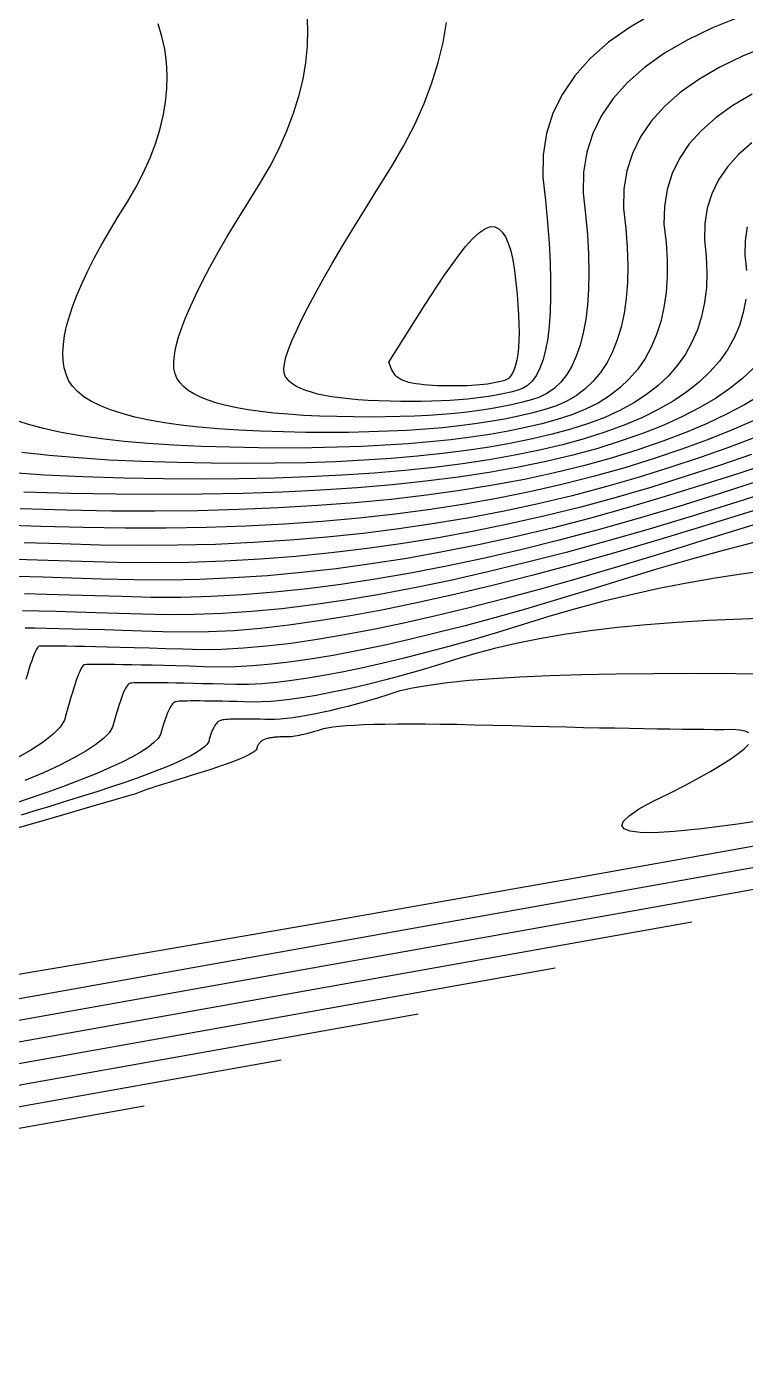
# Model space of a CAD drawing. Header units: inches. Extents: x 1412622.3 to 1412714.6, y 4931530.8 to 4931588.5.
# Drawn here: x 1412695.88 to 1412703.14, y 4931546.32 to 4931559.84 of the extents above; entities that cross this region are included whole.
import ezdxf

# ---------------------------------------------------------------- set-up
doc = ezdxf.new("R2010")
doc.units = ezdxf.units.IN
doc.header["$MEASUREMENT"] = 0

msp = doc.modelspace()

# ---------------------------------------------------------------- linework, layer by layer
for points in [[(1412703.094, 4931559.945), (1412702.808, 4931559.831), (1412702.55, 4931559.707), (1412702.32, 4931559.573), (1412702.119, 4931559.43), (1412701.946, 4931559.277), (1412701.801, 4931559.115), (1412701.684, 4931558.944), (1412701.596, 4931558.763), (1412701.535, 4931558.572), (1412701.503, 4931558.372), (1412701.5, 4931558.162), (1412701.524, 4931557.943), (1412701.542, 4931557.736), (1412701.552, 4931557.541), (1412701.556, 4931557.358), (1412701.553, 4931557.186), (1412701.542, 4931557.027), (1412701.525, 4931556.88), (1412701.5, 4931556.745), (1412701.469, 4931556.622), (1412701.43, 4931556.51), (1412701.385, 4931556.411), (1412701.333, 4931556.324), (1412701.273, 4931556.248), (1412701.207, 4931556.185), (1412701.133, 4931556.133), (1412701.053, 4931556.094), (1412700.965, 4931556.067), (1412700.873, 4931556.041), (1412700.775, 4931556.018), (1412700.671, 4931555.997), (1412700.562, 4931555.977), (1412700.448, 4931555.96), (1412700.328, 4931555.945), (1412700.203, 4931555.932), (1412700.073, 4931555.921), (1412699.937, 4931555.911), (1412699.796, 4931555.904), (1412699.649, 4931555.899), (1412699.497, 4931555.896), (1412699.34, 4931555.895), (1412699.177, 4931555.896), (1412699.009, 4931555.9), (1412698.836, 4931555.905), (1412698.672, 4931555.912), (1412698.518, 4931555.923), (1412698.374, 4931555.935), (1412698.239, 4931555.951), (1412698.114, 4931555.969), (1412697.998, 4931555.989), (1412697.893, 4931556.012), (1412697.796, 4931556.037), (1412697.71, 4931556.065), (1412697.633, 4931556.096), (1412697.566, 4931556.129), (1412697.508, 4931556.165), (1412697.46, 4931556.203), (1412697.422, 4931556.244), (1412697.393, 4931556.287), (1412697.375, 4931556.333), (1412697.364, 4931556.387), (1412697.362, 4931556.451), (1412697.369, 4931556.522), (1412697.384, 4931556.603), (1412697.408, 4931556.692), (1412697.44, 4931556.79), (1412697.48, 4931556.897), (1412697.53, 4931557.012), (1412697.587, 4931557.136), (1412697.654, 4931557.269), (1412697.728, 4931557.411), (1412697.812, 4931557.561), (1412697.903, 4931557.72), (1412698.004, 4931557.887), (1412698.113, 4931558.063), (1412698.23, 4931558.248), (1412698.335, 4931558.431), (1412698.427, 4931558.611), (1412698.506, 4931558.79), (1412698.573, 4931558.966), (1412698.627, 4931559.14), (1412698.669, 4931559.311), (1412698.698, 4931559.481), (1412698.714, 4931559.648), (1412698.718, 4931559.813), (1412698.709, 4931559.976)], [(1412702.221, 4931559.981), (1412701.974, 4931559.837), (1412701.757, 4931559.684), (1412701.571, 4931559.519), (1412701.415, 4931559.345), (1412701.29, 4931559.161), (1412701.194, 4931558.966), (1412701.13, 4931558.761), (1412701.095, 4931558.546), (1412701.091, 4931558.32), (1412701.118, 4931558.085), (1412701.139, 4931557.862), (1412701.155, 4931557.654), (1412701.166, 4931557.459), (1412701.171, 4931557.278), (1412701.171, 4931557.11), (1412701.166, 4931556.956), (1412701.156, 4931556.816), (1412701.141, 4931556.689), (1412701.12, 4931556.576), (1412701.094, 4931556.476), (1412701.063, 4931556.39), (1412701.027, 4931556.318), (1412700.985, 4931556.259), (1412700.938, 4931556.214), (1412700.886, 4931556.182), (1412700.829, 4931556.164), (1412700.768, 4931556.148), (1412700.704, 4931556.132), (1412700.636, 4931556.118), (1412700.565, 4931556.106), (1412700.49, 4931556.095), (1412700.412, 4931556.085), (1412700.33, 4931556.076), (1412700.244, 4931556.069), (1412700.155, 4931556.063), (1412700.063, 4931556.058), (1412699.967, 4931556.055), (1412699.867, 4931556.053), (1412699.764, 4931556.052), (1412699.658, 4931556.053), (1412699.548, 4931556.055), (1412699.434, 4931556.058), (1412699.327, 4931556.063), (1412699.226, 4931556.07), (1412699.131, 4931556.078), (1412699.043, 4931556.088), (1412698.961, 4931556.1), (1412698.885, 4931556.113), (1412698.816, 4931556.128), (1412698.753, 4931556.145), (1412698.696, 4931556.164), (1412698.646, 4931556.184), (1412698.602, 4931556.205), (1412698.564, 4931556.229), (1412698.533, 4931556.254), (1412698.508, 4931556.28), (1412698.489, 4931556.309), (1412698.476, 4931556.339), (1412698.473, 4931556.381), (1412698.48, 4931556.434), (1412698.496, 4931556.5), (1412698.521, 4931556.577), (1412698.556, 4931556.666), (1412698.601, 4931556.767), (1412698.654, 4931556.879), (1412698.718, 4931557.004), (1412698.79, 4931557.14), (1412698.872, 4931557.288), (1412698.964, 4931557.448), (1412699.065, 4931557.62), (1412699.176, 4931557.803), (1412699.296, 4931557.998), (1412699.425, 4931558.205), (1412699.564, 4931558.424), (1412699.688, 4931558.64), (1412699.797, 4931558.854), (1412699.891, 4931559.065), (1412699.97, 4931559.273), (1412700.034, 4931559.479), (1412700.083, 4931559.682), (1412700.118, 4931559.883)], [(1412703.382, 4931559.653), (1412703.118, 4931559.547), (1412702.879, 4931559.432), (1412702.667, 4931559.309), (1412702.48, 4931559.176), (1412702.32, 4931559.035), (1412702.186, 4931558.885), (1412702.078, 4931558.727), (1412701.997, 4931558.559), (1412701.941, 4931558.383), (1412701.911, 4931558.198), (1412701.908, 4931558.004), (1412701.931, 4931557.802), (1412701.945, 4931557.61), (1412701.95, 4931557.428), (1412701.946, 4931557.256), (1412701.934, 4931557.095), (1412701.913, 4931556.944), (1412701.883, 4931556.804), (1412701.844, 4931556.674), (1412701.797, 4931556.554), (1412701.741, 4931556.445), (1412701.676, 4931556.346), (1412701.602, 4931556.257), (1412701.519, 4931556.179), (1412701.428, 4931556.111), (1412701.328, 4931556.053), (1412701.219, 4931556.006), (1412701.102, 4931555.969), (1412700.977, 4931555.935), (1412700.845, 4931555.903), (1412700.706, 4931555.875), (1412700.559, 4931555.849), (1412700.406, 4931555.826), (1412700.245, 4931555.805), (1412700.077, 4931555.787), (1412699.901, 4931555.773), (1412699.719, 4931555.76), (1412699.529, 4931555.751), (1412699.332, 4931555.744), (1412699.128, 4931555.74), (1412698.916, 4931555.739), (1412698.697, 4931555.74), (1412698.471, 4931555.744), (1412698.238, 4931555.751), (1412698.018, 4931555.762), (1412697.811, 4931555.775), (1412697.616, 4931555.792), (1412697.435, 4931555.813), (1412697.267, 4931555.837), (1412697.112, 4931555.864), (1412696.969, 4931555.895), (1412696.84, 4931555.93), (1412696.724, 4931555.967), (1412696.62, 4931556.008), (1412696.53, 4931556.053), (1412696.452, 4931556.101), (1412696.388, 4931556.152), (1412696.337, 4931556.207), (1412696.298, 4931556.265), (1412696.273, 4931556.327), (1412696.255, 4931556.394), (1412696.244, 4931556.467), (1412696.242, 4931556.545), (1412696.247, 4931556.629), (1412696.259, 4931556.719), (1412696.279, 4931556.814), (1412696.307, 4931556.915), (1412696.342, 4931557.021), (1412696.384, 4931557.133), (1412696.435, 4931557.25), (1412696.493, 4931557.373), (1412696.558, 4931557.502), (1412696.631, 4931557.636), (1412696.712, 4931557.776), (1412696.8, 4931557.921), (1412696.896, 4931558.072), (1412696.982, 4931558.222), (1412697.057, 4931558.369), (1412697.122, 4931558.515), (1412697.176, 4931558.658), (1412697.221, 4931558.8), (1412697.254, 4931558.941), (1412697.278, 4931559.079), (1412697.291, 4931559.215), (1412697.294, 4931559.35), (1412697.287, 4931559.483), (1412697.27, 4931559.614), (1412697.242, 4931559.744), (1412697.203, 4931559.871)], [(1412703.208, 4931559.158), (1412703.013, 4931559.044), (1412702.842, 4931558.923), (1412702.695, 4931558.793), (1412702.572, 4931558.656), (1412702.473, 4931558.51), (1412702.398, 4931558.356), (1412702.347, 4931558.194), (1412702.32, 4931558.024), (1412702.316, 4931557.846), (1412702.337, 4931557.66), (1412702.348, 4931557.483), (1412702.347, 4931557.315), (1412702.337, 4931557.155), (1412702.315, 4931557.004), (1412702.283, 4931556.861), (1412702.241, 4931556.728), (1412702.188, 4931556.603), (1412702.125, 4931556.486), (1412702.051, 4931556.379), (1412701.966, 4931556.28), (1412701.871, 4931556.19), (1412701.766, 4931556.109), (1412701.65, 4931556.036), (1412701.523, 4931555.973), (1412701.386, 4931555.918), (1412701.238, 4931555.871), (1412701.081, 4931555.828), (1412700.916, 4931555.789), (1412700.741, 4931555.753), (1412700.557, 4931555.72), (1412700.364, 4931555.691), (1412700.161, 4931555.666), (1412699.95, 4931555.643), (1412699.73, 4931555.624), (1412699.5, 4931555.609), (1412699.262, 4931555.597), (1412699.014, 4931555.589), (1412698.758, 4931555.584), (1412698.492, 4931555.582), (1412698.217, 4931555.584), (1412697.933, 4931555.589), (1412697.64, 4931555.598), (1412697.364, 4931555.611), (1412697.103, 4931555.628), (1412696.859, 4931555.649), (1412696.631, 4931555.675), (1412696.42, 4931555.706), (1412696.225, 4931555.74), (1412696.046, 4931555.779), (1412695.884, 4931555.822), (1412695.737, 4931555.869)], [(1412703.204, 4931558.669), (1412703.07, 4931558.551), (1412702.958, 4931558.426), (1412702.867, 4931558.293), (1412702.799, 4931558.153), (1412702.752, 4931558.006), (1412702.728, 4931557.851), (1412702.725, 4931557.689), (1412702.744, 4931557.519), (1412702.75, 4931557.357), (1412702.745, 4931557.201), (1412702.727, 4931557.053), (1412702.697, 4931556.912), (1412702.654, 4931556.778), (1412702.599, 4931556.651), (1412702.532, 4931556.531), (1412702.453, 4931556.419), (1412702.361, 4931556.313), (1412702.257, 4931556.215), (1412702.141, 4931556.124), (1412702.012, 4931556.039), (1412701.871, 4931555.962), (1412701.718, 4931555.892), (1412701.552, 4931555.829), (1412701.375, 4931555.774), (1412701.186, 4931555.722), (1412700.986, 4931555.674), (1412700.775, 4931555.631), (1412700.554, 4931555.592), (1412700.321, 4931555.557), (1412700.078, 4931555.526), (1412699.824, 4931555.499), (1412699.558, 4931555.476), (1412699.282, 4931555.458), (1412698.995, 4931555.443), (1412698.697, 4931555.433), (1412698.388, 4931555.427), (1412698.068, 4931555.425), (1412697.737, 4931555.427), (1412697.395, 4931555.434), (1412697.042, 4931555.444), (1412696.709, 4931555.46), (1412696.396, 4931555.481), (1412696.102, 4931555.507), (1412695.828, 4931555.538)], [(1412699.534, 4931556.451), (1412699.904, 4931557.034), (1412700.088, 4931557.315), (1412700.208, 4931557.486), (1412700.307, 4931557.615), (1412700.383, 4931557.699), (1412700.452, 4931557.762), (1412700.512, 4931557.802), (1412700.563, 4931557.821), (1412700.607, 4931557.817), (1412700.646, 4931557.798), (1412700.682, 4931557.765), (1412700.715, 4931557.717), (1412700.743, 4931557.654), (1412700.768, 4931557.576), (1412700.789, 4931557.483), (1412700.807, 4931557.375), (1412700.82, 4931557.253), (1412700.832, 4931557.138), (1412700.84, 4931557.029), (1412700.846, 4931556.928), (1412700.85, 4931556.834), (1412700.851, 4931556.747), (1412700.849, 4931556.668), (1412700.845, 4931556.595), (1412700.838, 4931556.53), (1412700.829, 4931556.471), (1412700.817, 4931556.42), (1412700.803, 4931556.376), (1412700.786, 4931556.339), (1412700.766, 4931556.309), (1412700.744, 4931556.286), (1412700.72, 4931556.271), (1412700.693, 4931556.262), (1412700.664, 4931556.254), (1412700.633, 4931556.247), (1412700.601, 4931556.24), (1412700.568, 4931556.234), (1412700.532, 4931556.229), (1412700.495, 4931556.224), (1412700.456, 4931556.22), (1412700.416, 4931556.217), (1412700.374, 4931556.214), (1412700.33, 4931556.212), (1412700.284, 4931556.21), (1412700.237, 4931556.209), (1412700.188, 4931556.209), (1412700.138, 4931556.209), (1412700.086, 4931556.21), (1412700.032, 4931556.212), (1412699.981, 4931556.214), (1412699.933, 4931556.217), (1412699.888, 4931556.221), (1412699.847, 4931556.226), (1412699.808, 4931556.232), (1412699.772, 4931556.238), (1412699.739, 4931556.245), (1412699.709, 4931556.253), (1412699.682, 4931556.263), (1412699.657, 4931556.274), (1412699.635, 4931556.287), (1412699.616, 4931556.301), (1412699.598, 4931556.32), (1412699.582, 4931556.344), (1412699.564, 4931556.379), (1412699.534, 4931556.451)], [(1412703.158, 4931557.817), (1412703.136, 4931557.677), (1412703.133, 4931557.531), (1412703.15, 4931557.378)], [(1412703.142, 4931557.088), (1412703.117, 4931556.952), (1412703.078, 4931556.821), (1412703.025, 4931556.695), (1412702.958, 4931556.575), (1412702.876, 4931556.46), (1412702.781, 4931556.351), (1412702.671, 4931556.248), (1412702.548, 4931556.15), (1412702.41, 4931556.057), (1412702.258, 4931555.97), (1412702.093, 4931555.888), (1412701.913, 4931555.812), (1412701.719, 4931555.741), (1412701.511, 4931555.676), (1412701.29, 4931555.615), (1412701.057, 4931555.56), (1412700.81, 4931555.509), (1412700.551, 4931555.463), (1412700.279, 4931555.422), (1412699.995, 4931555.386), (1412699.697, 4931555.355), (1412699.387, 4931555.328), (1412699.064, 4931555.307), (1412698.728, 4931555.29), (1412698.379, 4931555.278), (1412698.018, 4931555.271), (1412697.644, 4931555.268), (1412697.257, 4931555.271), (1412696.857, 4931555.278), (1412696.444, 4931555.291), (1412696.055, 4931555.309), (1412695.688, 4931555.333)], [(1412703.22, 4931556.389), (1412703.109, 4931556.284), (1412702.982, 4931556.182), (1412702.838, 4931556.084), (1412702.68, 4931555.99), (1412702.505, 4931555.9), (1412702.314, 4931555.814), (1412702.108, 4931555.731), (1412701.885, 4931555.653), (1412701.647, 4931555.578), (1412701.395, 4931555.509), (1412701.127, 4931555.445), (1412700.845, 4931555.387), (1412700.548, 4931555.335), (1412700.237, 4931555.288), (1412699.911, 4931555.246), (1412699.571, 4931555.211), (1412699.215, 4931555.18), (1412698.846, 4931555.155), (1412698.461, 4931555.136), (1412698.062, 4931555.122), (1412697.648, 4931555.114), (1412697.22, 4931555.112), (1412696.777, 4931555.115), (1412696.319, 4931555.123), (1412695.847, 4931555.137)], [(1412703.292, 4931556.116), (1412703.129, 4931556.019), (1412702.949, 4931555.924), (1412702.751, 4931555.83), (1412702.536, 4931555.74), (1412702.303, 4931555.651), (1412702.052, 4931555.565), (1412701.784, 4931555.48), (1412701.503, 4931555.402), (1412701.21, 4931555.331), (1412700.905, 4931555.265), (1412700.587, 4931555.205), (1412700.257, 4931555.152), (1412699.915, 4931555.104), (1412699.56, 4931555.063), (1412699.193, 4931555.028), (1412698.813, 4931554.999), (1412698.422, 4931554.976), (1412698.017, 4931554.959), (1412697.601, 4931554.948), (1412697.172, 4931554.944), (1412696.731, 4931554.945), (1412696.277, 4931554.953), (1412695.811, 4931554.967)], [(1412703.218, 4931555.857), (1412702.997, 4931555.761), (1412702.757, 4931555.665), (1412702.497, 4931555.571), (1412702.218, 4931555.476), (1412701.92, 4931555.383), (1412701.613, 4931555.296), (1412701.298, 4931555.216), (1412700.975, 4931555.142), (1412700.644, 4931555.075), (1412700.304, 4931555.014), (1412699.955, 4931554.961), (1412699.599, 4931554.914), (1412699.234, 4931554.873), (1412698.861, 4931554.84), (1412698.48, 4931554.812), (1412698.09, 4931554.792), (1412697.692, 4931554.778), (1412697.286, 4931554.771), (1412696.871, 4931554.771), (1412696.448, 4931554.777), (1412696.017, 4931554.789), (1412695.613, 4931554.801)], [(1412703.244, 4931555.691), (1412702.979, 4931555.591), (1412702.692, 4931555.49), (1412702.385, 4931555.388), (1412702.056, 4931555.285), (1412701.724, 4931555.189), (1412701.387, 4931555.1), (1412701.045, 4931555.019), (1412700.7, 4931554.945), (1412700.35, 4931554.877), (1412699.996, 4931554.817), (1412699.638, 4931554.765), (1412699.275, 4931554.719), (1412698.909, 4931554.68), (1412698.538, 4931554.649), (1412698.163, 4931554.625), (1412697.783, 4931554.608), (1412697.399, 4931554.598), (1412697.012, 4931554.596), (1412696.619, 4931554.6), (1412696.223, 4931554.612), (1412695.851, 4931554.623)], [(1412703.2, 4931555.517), (1412702.887, 4931555.41), (1412702.551, 4931555.3), (1412702.193, 4931555.187), (1412701.834, 4931555.083), (1412701.475, 4931554.985), (1412701.116, 4931554.896), (1412700.756, 4931554.814), (1412700.397, 4931554.74), (1412700.037, 4931554.674), (1412699.677, 4931554.615), (1412699.317, 4931554.565), (1412698.956, 4931554.521), (1412698.596, 4931554.486), (1412698.235, 4931554.458), (1412697.874, 4931554.438), (1412697.513, 4931554.426), (1412697.152, 4931554.421), (1412696.791, 4931554.424), (1412696.429, 4931554.435), (1412696.09, 4931554.445), (1412695.773, 4931554.454)], [(1412703.422, 4931555.443), (1412703.082, 4931555.329), (1412702.718, 4931555.212), (1412702.329, 4931555.09), (1412701.944, 4931554.976), (1412701.563, 4931554.87), (1412701.186, 4931554.773), (1412700.813, 4931554.684), (1412700.443, 4931554.603), (1412700.078, 4931554.531), (1412699.716, 4931554.466), (1412699.358, 4931554.41), (1412699.004, 4931554.362), (1412698.654, 4931554.323), (1412698.308, 4931554.291), (1412697.965, 4931554.268), (1412697.627, 4931554.253), (1412697.292, 4931554.246), (1412696.962, 4931554.248), (1412696.635, 4931554.257), (1412696.328, 4931554.266), (1412696.042, 4931554.275), (1412695.775, 4931554.282)], [(1412703.472, 4931555.168), (1412703.051, 4931555.035), (1412702.602, 4931554.894), (1412702.165, 4931554.763), (1412701.74, 4931554.64), (1412701.327, 4931554.527), (1412700.925, 4931554.424), (1412700.536, 4931554.329), (1412700.159, 4931554.244), (1412699.794, 4931554.168), (1412699.441, 4931554.101), (1412699.099, 4931554.044), (1412698.77, 4931553.996), (1412698.453, 4931553.957), (1412698.148, 4931553.928), (1412697.854, 4931553.908), (1412697.573, 4931553.897), (1412697.304, 4931553.895), (1412697.047, 4931553.903), (1412696.805, 4931553.91), (1412696.579, 4931553.916), (1412696.369, 4931553.922), (1412696.175, 4931553.928), (1412695.997, 4931553.932), (1412695.834, 4931553.937)], [(1412703.277, 4931555.249), (1412702.885, 4931555.123), (1412702.466, 4931554.992), (1412702.055, 4931554.869), (1412701.651, 4931554.755), (1412701.256, 4931554.65), (1412700.869, 4931554.554), (1412700.49, 4931554.466), (1412700.118, 4931554.387), (1412699.755, 4931554.317), (1412699.399, 4931554.256), (1412699.052, 4931554.203), (1412698.712, 4931554.159), (1412698.38, 4931554.124), (1412698.057, 4931554.098), (1412697.741, 4931554.08), (1412697.433, 4931554.071), (1412697.133, 4931554.071), (1412696.841, 4931554.08), (1412696.567, 4931554.088), (1412696.31, 4931554.095), (1412696.072, 4931554.102), (1412695.852, 4931554.108)], [(1412703.218, 4931554.947), (1412702.738, 4931554.797), (1412702.275, 4931554.656), (1412701.828, 4931554.525), (1412701.397, 4931554.404), (1412700.982, 4931554.293), (1412700.583, 4931554.192), (1412700.2, 4931554.101), (1412699.833, 4931554.019), (1412699.482, 4931553.947), (1412699.147, 4931553.885), (1412698.828, 4931553.833), (1412698.526, 4931553.79), (1412698.239, 4931553.758), (1412697.968, 4931553.735), (1412697.714, 4931553.722), (1412697.475, 4931553.719), (1412697.252, 4931553.725), (1412697.043, 4931553.731), (1412696.848, 4931553.737), (1412696.666, 4931553.742), (1412696.498, 4931553.747), (1412696.343, 4931553.751), (1412696.202, 4931553.754), (1412696.074, 4931553.757), (1412695.96, 4931553.76), (1412695.859, 4931553.762)], [(1412703.478, 4931554.883), (1412703.093, 4931554.766), (1412702.687, 4931554.64), (1412702.26, 4931554.506), (1412701.847, 4931554.381), (1412701.45, 4931554.264), (1412701.068, 4931554.156), (1412700.7, 4931554.057), (1412700.348, 4931553.967), (1412700.01, 4931553.885), (1412699.687, 4931553.812), (1412699.38, 4931553.748), (1412699.087, 4931553.692), (1412698.81, 4931553.645), (1412698.547, 4931553.607), (1412698.299, 4931553.578), (1412698.067, 4931553.557), (1412697.849, 4931553.545), (1412697.646, 4931553.542), (1412697.458, 4931553.548), (1412697.282, 4931553.553), (1412697.117, 4931553.558), (1412696.963, 4931553.562), (1412696.821, 4931553.566), (1412696.689, 4931553.569), (1412696.57, 4931553.572), (1412696.461, 4931553.574), (1412696.364, 4931553.576), (1412696.278, 4931553.578), (1412696.204, 4931553.579), (1412696.141, 4931553.579), (1412696.089, 4931553.579), (1412696.049, 4931553.579), (1412696.02, 4931553.578), (1412696.002, 4931553.577), (1412695.995, 4931553.575), (1412695.988, 4931553.569), (1412695.98, 4931553.558), (1412695.971, 4931553.542), (1412695.961, 4931553.521), (1412695.95, 4931553.496), (1412695.938, 4931553.465), (1412695.926, 4931553.431), (1412695.912, 4931553.391), (1412695.898, 4931553.346), (1412695.883, 4931553.297), (1412695.867, 4931553.243)], [(1412703.224, 4931554.626), (1412702.913, 4931554.545), (1412702.593, 4931554.457), (1412702.264, 4931554.363), (1412701.925, 4931554.26), (1412701.577, 4931554.151), (1412701.241, 4931554.049), (1412700.917, 4931553.954), (1412700.605, 4931553.866), (1412700.306, 4931553.785), (1412700.018, 4931553.712), (1412699.743, 4931553.645), (1412699.48, 4931553.586), (1412699.23, 4931553.533), (1412698.991, 4931553.488), (1412698.765, 4931553.45), (1412698.551, 4931553.419), (1412698.349, 4931553.395), (1412698.16, 4931553.378), (1412697.982, 4931553.368), (1412697.817, 4931553.366), (1412697.664, 4931553.37), (1412697.52, 4931553.375), (1412697.385, 4931553.378), (1412697.26, 4931553.382), (1412697.143, 4931553.385), (1412697.036, 4931553.387), (1412696.938, 4931553.389), (1412696.848, 4931553.391), (1412696.768, 4931553.392), (1412696.697, 4931553.393), (1412696.635, 4931553.394), (1412696.583, 4931553.394), (1412696.539, 4931553.394), (1412696.505, 4931553.393), (1412696.479, 4931553.392), (1412696.463, 4931553.39), (1412696.456, 4931553.389), (1412696.448, 4931553.383), (1412696.44, 4931553.373), (1412696.431, 4931553.36), (1412696.421, 4931553.342), (1412696.411, 4931553.321), (1412696.4, 4931553.296), (1412696.389, 4931553.267), (1412696.377, 4931553.234), (1412696.364, 4931553.197), (1412696.351, 4931553.156), (1412696.337, 4931553.111), (1412696.322, 4931553.063), (1412696.307, 4931553.011), (1412696.292, 4931552.954), (1412696.275, 4931552.894), (1412696.258, 4931552.83), (1412696.214, 4931552.761), (1412696.142, 4931552.688), (1412696.043, 4931552.609), (1412695.916, 4931552.526), (1412695.761, 4931552.438)], [(1412703.409, 4931554.348), (1412703.119, 4931554.309), (1412702.832, 4931554.266), (1412702.547, 4931554.216), (1412702.265, 4931554.161), (1412701.985, 4931554.099), (1412701.708, 4931554.032), (1412701.434, 4931553.959), (1412701.162, 4931553.881), (1412700.893, 4931553.796), (1412700.634, 4931553.717), (1412700.383, 4931553.644), (1412700.143, 4931553.576), (1412699.911, 4931553.514), (1412699.689, 4931553.457), (1412699.477, 4931553.405), (1412699.274, 4931553.359), (1412699.08, 4931553.319), (1412698.896, 4931553.284), (1412698.721, 4931553.254), (1412698.555, 4931553.23), (1412698.4, 4931553.212), (1412698.253, 4931553.199), (1412698.116, 4931553.192), (1412697.988, 4931553.19), (1412697.87, 4931553.193), (1412697.759, 4931553.196), (1412697.654, 4931553.199), (1412697.557, 4931553.201), (1412697.466, 4931553.204), (1412697.382, 4931553.205), (1412697.305, 4931553.207), (1412697.236, 4931553.208), (1412697.172, 4931553.209), (1412697.116, 4931553.209), (1412697.067, 4931553.209), (1412697.025, 4931553.209), (1412696.989, 4931553.208), (1412696.961, 4931553.207), (1412696.939, 4931553.206), (1412696.924, 4931553.204), (1412696.916, 4931553.202), (1412696.908, 4931553.197), (1412696.899, 4931553.189), (1412696.891, 4931553.177), (1412696.881, 4931553.163), (1412696.872, 4931553.146), (1412696.862, 4931553.126), (1412696.851, 4931553.103), (1412696.841, 4931553.076), (1412696.83, 4931553.047), (1412696.819, 4931553.015), (1412696.807, 4931552.98), (1412696.795, 4931552.941), (1412696.783, 4931552.9), (1412696.77, 4931552.855), (1412696.757, 4931552.808), (1412696.744, 4931552.758), (1412696.709, 4931552.703), (1412696.652, 4931552.646), (1412696.574, 4931552.584), (1412696.474, 4931552.518), (1412696.353, 4931552.449), (1412696.21, 4931552.376), (1412696.045, 4931552.299), (1412695.858, 4931552.219)], [(1412703.454, 4931553.864), (1412703.103, 4931553.853), (1412702.767, 4931553.838), (1412702.446, 4931553.818), (1412702.139, 4931553.794), (1412701.847, 4931553.766), (1412701.569, 4931553.733), (1412701.306, 4931553.695), (1412701.057, 4931553.653), (1412700.824, 4931553.607), (1412700.604, 4931553.556), (1412700.4, 4931553.501), (1412700.21, 4931553.442), (1412700.027, 4931553.386), (1412699.85, 4931553.334), (1412699.68, 4931553.286), (1412699.517, 4931553.242), (1412699.36, 4931553.202), (1412699.21, 4931553.165), (1412699.067, 4931553.133), (1412698.93, 4931553.105), (1412698.8, 4931553.08), (1412698.676, 4931553.059), (1412698.56, 4931553.042), (1412698.45, 4931553.029), (1412698.346, 4931553.02), (1412698.249, 4931553.015), (1412698.159, 4931553.013), (1412698.076, 4931553.016), (1412697.997, 4931553.018), (1412697.923, 4931553.02), (1412697.854, 4931553.021), (1412697.789, 4931553.023), (1412697.729, 4931553.024), (1412697.673, 4931553.024), (1412697.623, 4931553.025), (1412697.577, 4931553.025), (1412697.535, 4931553.025), (1412697.499, 4931553.024), (1412697.467, 4931553.023), (1412697.439, 4931553.022), (1412697.417, 4931553.021), (1412697.399, 4931553.019), (1412697.385, 4931553.017), (1412697.377, 4931553.015), (1412697.368, 4931553.011), (1412697.359, 4931553.004), (1412697.35, 4931552.995), (1412697.341, 4931552.984), (1412697.332, 4931552.971), (1412697.323, 4931552.956), (1412697.314, 4931552.939), (1412697.305, 4931552.919), (1412697.296, 4931552.898), (1412697.287, 4931552.874), (1412697.277, 4931552.848), (1412697.268, 4931552.82), (1412697.258, 4931552.789), (1412697.249, 4931552.757), (1412697.239, 4931552.722), (1412697.229, 4931552.685), (1412697.204, 4931552.646), (1412697.162, 4931552.603), (1412697.105, 4931552.558), (1412697.032, 4931552.511), (1412696.944, 4931552.46), (1412696.839, 4931552.407), (1412696.719, 4931552.351), (1412696.583, 4931552.292), (1412696.431, 4931552.231), (1412696.264, 4931552.167), (1412696.08, 4931552.1), (1412695.881, 4931552.03), (1412695.666, 4931551.957)], [(1412703.501, 4931553.294), (1412703.044, 4931553.299), (1412702.613, 4931553.302), (1412702.21, 4931553.3), (1412701.833, 4931553.296), (1412701.482, 4931553.289), (1412701.159, 4931553.279), (1412700.861, 4931553.266), (1412700.591, 4931553.249), (1412700.347, 4931553.23), (1412700.13, 4931553.207), (1412699.939, 4931553.182), (1412699.775, 4931553.153), (1412699.637, 4931553.122), (1412699.527, 4931553.087), (1412699.42, 4931553.054), (1412699.317, 4931553.024), (1412699.218, 4931552.996), (1412699.122, 4931552.97), (1412699.031, 4931552.947), (1412698.943, 4931552.926), (1412698.86, 4931552.907), (1412698.78, 4931552.89), (1412698.704, 4931552.876), (1412698.632, 4931552.864), (1412698.564, 4931552.854), (1412698.5, 4931552.846), (1412698.439, 4931552.841), (1412698.383, 4931552.838), (1412698.33, 4931552.837), (1412698.282, 4931552.838), (1412698.236, 4931552.84), (1412698.192, 4931552.84), (1412698.15, 4931552.841), (1412698.112, 4931552.842), (1412698.075, 4931552.842), (1412698.041, 4931552.842), (1412698.01, 4931552.842), (1412697.981, 4931552.841), (1412697.954, 4931552.84), (1412697.93, 4931552.839), (1412697.908, 4931552.838), (1412697.889, 4931552.837), (1412697.872, 4931552.835), (1412697.858, 4931552.833), (1412697.846, 4931552.831), (1412697.837, 4931552.828), (1412697.828, 4931552.825), (1412697.819, 4931552.82), (1412697.81, 4931552.813), (1412697.802, 4931552.806), (1412697.793, 4931552.797), (1412697.785, 4931552.786), (1412697.777, 4931552.775), (1412697.769, 4931552.762), (1412697.762, 4931552.748), (1412697.754, 4931552.733), (1412697.747, 4931552.716), (1412697.74, 4931552.698), (1412697.734, 4931552.679), (1412697.727, 4931552.658), (1412697.721, 4931552.636), (1412697.715, 4931552.613), (1412697.699, 4931552.588), (1412697.673, 4931552.561), (1412697.637, 4931552.533), (1412697.591, 4931552.503), (1412697.535, 4931552.471), (1412697.469, 4931552.438), (1412697.394, 4931552.402), (1412697.308, 4931552.365), (1412697.212, 4931552.327), (1412697.107, 4931552.286), (1412696.991, 4931552.244), (1412696.866, 4931552.2), (1412696.731, 4931552.155), (1412696.585, 4931552.107), (1412696.43, 4931552.058), (1412696.265, 4931552.007), (1412696.108, 4931551.959), (1412695.959, 4931551.913), (1412695.819, 4931551.869)], [(1412703.175, 4931552.703), (1412703.136, 4931552.719), (1412703.081, 4931552.729), (1412703.009, 4931552.735), (1412702.92, 4931552.734), (1412702.825, 4931552.734), (1412702.723, 4931552.735), (1412702.614, 4931552.736), (1412702.499, 4931552.737), (1412702.377, 4931552.738), (1412702.248, 4931552.74), (1412702.112, 4931552.742), (1412701.969, 4931552.745), (1412701.82, 4931552.748), (1412701.664, 4931552.751), (1412701.502, 4931552.754), (1412701.332, 4931552.758), (1412701.156, 4931552.762), (1412700.973, 4931552.767), (1412700.783, 4931552.772), (1412700.586, 4931552.777), (1412700.4, 4931552.781), (1412700.224, 4931552.785), (1412700.059, 4931552.787), (1412699.903, 4931552.789), (1412699.758, 4931552.789), (1412699.624, 4931552.789), (1412699.499, 4931552.787), (1412699.385, 4931552.785), (1412699.281, 4931552.782), (1412699.188, 4931552.777), (1412699.105, 4931552.772), (1412699.032, 4931552.766), (1412698.969, 4931552.759), (1412698.917, 4931552.751), (1412698.875, 4931552.742), (1412698.843, 4931552.732), (1412698.813, 4931552.723), (1412698.783, 4931552.714), (1412698.755, 4931552.706), (1412698.728, 4931552.699), (1412698.702, 4931552.692), (1412698.677, 4931552.686), (1412698.653, 4931552.681), (1412698.63, 4931552.676), (1412698.608, 4931552.672), (1412698.588, 4931552.668), (1412698.568, 4931552.665), (1412698.55, 4931552.663), (1412698.533, 4931552.662), (1412698.517, 4931552.661), (1412698.502, 4931552.661), (1412698.488, 4931552.661), (1412698.474, 4931552.661), (1412698.461, 4931552.661), (1412698.447, 4931552.661), (1412698.434, 4931552.661), (1412698.422, 4931552.66), (1412698.409, 4931552.659), (1412698.397, 4931552.658), (1412698.385, 4931552.657), (1412698.373, 4931552.656), (1412698.362, 4931552.655), (1412698.35, 4931552.653), (1412698.339, 4931552.651), (1412698.328, 4931552.649), (1412698.318, 4931552.647), (1412698.308, 4931552.644), (1412698.297, 4931552.642), (1412698.288, 4931552.638), (1412698.279, 4931552.635), (1412698.27, 4931552.631), (1412698.262, 4931552.627), (1412698.254, 4931552.622), (1412698.247, 4931552.617), (1412698.24, 4931552.611), (1412698.234, 4931552.605), (1412698.228, 4931552.598), (1412698.222, 4931552.591), (1412698.218, 4931552.584), (1412698.213, 4931552.576), (1412698.209, 4931552.568), (1412698.206, 4931552.559), (1412698.203, 4931552.55), (1412698.2, 4931552.541), (1412698.194, 4931552.53), (1412698.183, 4931552.519), (1412698.168, 4931552.508), (1412698.149, 4931552.495), (1412698.126, 4931552.482), (1412698.099, 4931552.468), (1412698.068, 4931552.454), (1412698.033, 4931552.439), (1412697.993, 4931552.423), (1412697.95, 4931552.406), (1412697.902, 4931552.389), (1412697.851, 4931552.371), (1412697.795, 4931552.352), (1412697.735, 4931552.332), (1412697.671, 4931552.312), (1412697.603, 4931552.291), (1412697.539, 4931552.271), (1412697.477, 4931552.252), (1412697.42, 4931552.234), (1412697.365, 4931552.217), (1412697.314, 4931552.201), (1412697.267, 4931552.186), (1412697.223, 4931552.172), (1412697.182, 4931552.159), (1412697.145, 4931552.146), (1412697.111, 4931552.135), (1412697.08, 4931552.125), (1412697.053, 4931552.115), (1412697.03, 4931552.107), (1412697.009, 4931552.099), (1412696.993, 4931552.093), (1412696.979, 4931552.087), (1412696.904, 4931552.064), (1412696.767, 4931552.024), (1412696.567, 4931551.966), (1412696.306, 4931551.89), (1412695.983, 4931551.797), (1412695.598, 4931551.687)], [(1412703.445, 4931551.835), (1412703.036, 4931551.776), (1412702.695, 4931551.732), (1412702.42, 4931551.704), (1412702.214, 4931551.691), (1412702.074, 4931551.694), (1412701.974, 4931551.707), (1412701.913, 4931551.73), (1412701.891, 4931551.764), (1412701.908, 4931551.809), (1412701.964, 4931551.863), (1412702.06, 4931551.929), (1412702.195, 4931552.004), (1412702.368, 4931552.09), (1412702.526, 4931552.171), (1412702.667, 4931552.246), (1412702.791, 4931552.316), (1412702.9, 4931552.381), (1412702.991, 4931552.44), (1412703.067, 4931552.494), (1412703.126, 4931552.542), (1412703.169, 4931552.585)], [(1412706.749, 4931552.185), (1412701.403, 4931551.231), (1412698.778, 4931550.768), (1412697.093, 4931550.477), (1412695.754, 4931550.253)], [(1412705.365, 4931551.72), (1412697.46, 4931550.309), (1412693.556, 4931549.612), (1412691.018, 4931549.16), (1412688.968, 4931548.794), (1412687.406, 4931548.515), (1412686.038, 4931548.271), (1412684.866, 4931548.062), (1412683.889, 4931547.888), (1412683.107, 4931547.748)], [(1412703.982, 4931551.254), (1412696.324, 4931549.888), (1412692.541, 4931549.213), (1412690.081, 4931548.774), (1412688.092, 4931548.419), (1412686.575, 4931548.149), (1412685.245, 4931547.912), (1412684.104, 4931547.709), (1412683.15, 4931547.539)], [(1412702.598, 4931550.789), (1412695.188, 4931549.467), (1412691.527, 4931548.813), (1412689.144, 4931548.388), (1412687.216, 4931548.045), (1412685.744, 4931547.783), (1412684.452, 4931547.553), (1412683.342, 4931547.356)], [(1412701.215, 4931550.323), (1412694.053, 4931549.045), (1412690.513, 4931548.414), (1412688.207, 4931548.003), (1412686.341, 4931547.67), (1412684.913, 4931547.417), (1412683.659, 4931547.194), (1412682.579, 4931547.003)], [(1412699.831, 4931549.858), (1412692.917, 4931548.624), (1412689.498, 4931548.014), (1412687.27, 4931547.617), (1412685.465, 4931547.296), (1412684.083, 4931547.05), (1412682.866, 4931546.835)], [(1412698.447, 4931549.392), (1412691.781, 4931548.203), (1412688.484, 4931547.615), (1412686.334, 4931547.232), (1412684.59, 4931546.922), (1412683.252, 4931546.684)], [(1412697.064, 4931548.927), (1412690.645, 4931547.781), (1412687.469, 4931547.215), (1412685.397, 4931546.846), (1412683.714, 4931546.547), (1412682.421, 4931546.318)]]:
    msp.add_lwpolyline(points)

doc.saveas('drawing.dxf')
